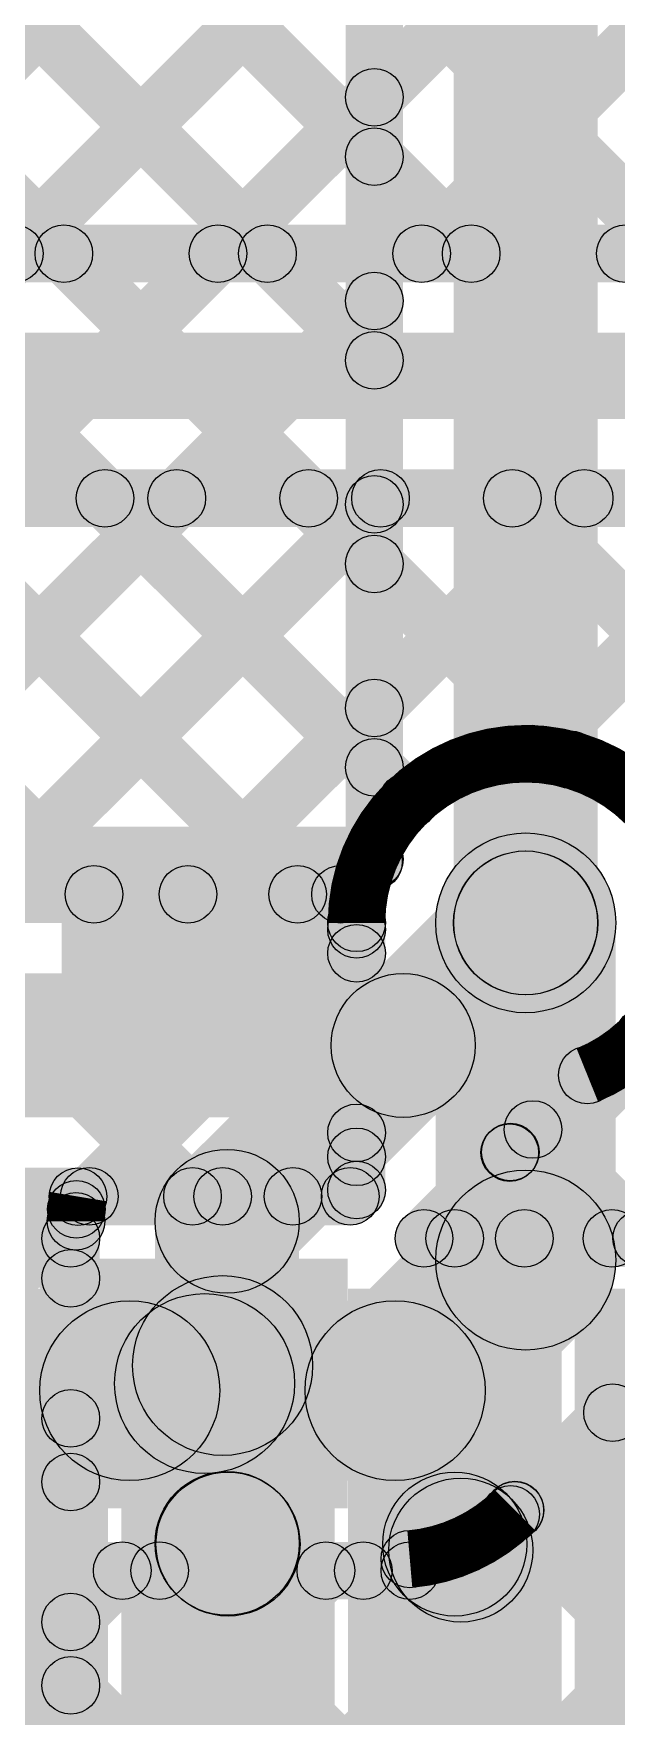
# Model space of a CAD drawing. Header units: millimetres. Extents: x -0.28 to 3.03, y -0.05 to 3.12.
# Drawn here: x 0.6297 to 0.7106, y 2.0587 to 2.2926 of the extents above; entities that cross this region are included whole.
import ezdxf

# ---------------------------------------------------------------- set-up
doc = ezdxf.new("R2010")
doc.units = ezdxf.units.MM
doc.header["$MEASUREMENT"] = 0
for name, color, linetype in [('BottomLayer', 5, 'Continuous'), ('BottomPaste', 16, 'Continuous'), ('BottomSolder', 6, 'Continuous'), ('TopLayer', 1, 'Continuous'), ('TopPaste', 8, 'Continuous'), ('TopSolder', 216, 'Continuous'), ('ViaHoleLayer', 16, 'Continuous')]:
    doc.layers.add(name, color=color, linetype=linetype)

# ---------------------------------------------------------------- blocks, each defined once
blk = doc.blocks.new('32_TQFP__7X7__28')
at = {"layer": 'TopLayer'}
for points in [[(-0.19882, -0.00492), (-0.13583, -0.00492), (-0.13583, -0.02657), (-0.19882, -0.02657)], [(-0.19882, -0.03642), (-0.13583, -0.03642), (-0.13583, -0.05807), (-0.19882, -0.05807)], [(-0.19882, -0.06791), (-0.13583, -0.06791), (-0.13583, -0.08957), (-0.19882, -0.08957)], [(-0.19882, -0.09941), (-0.13583, -0.09941), (-0.13583, -0.12106), (-0.19882, -0.12106)]]:
    blk.add_hatch(color=1, dxfattribs=at).paths.add_polyline_path(points)
at = {"layer": 'TopPaste'}
for points in [[(-0.19882, -0.00492), (-0.13583, -0.00492), (-0.13583, -0.02657), (-0.19882, -0.02657)], [(-0.19882, -0.03642), (-0.13583, -0.03642), (-0.13583, -0.05807), (-0.19882, -0.05807)], [(-0.19882, -0.06791), (-0.13583, -0.06791), (-0.13583, -0.08957), (-0.19882, -0.08957)], [(-0.19882, -0.09941), (-0.13583, -0.09941), (-0.13583, -0.12106), (-0.19882, -0.12106)]]:
    blk.add_hatch(color=8, dxfattribs=at).paths.add_polyline_path(points)
at = {"layer": 'TopSolder'}
for points in [[(-0.20282, -0.00092), (-0.13183, -0.00092), (-0.13183, -0.03057), (-0.20282, -0.03057)], [(-0.20282, -0.03242), (-0.13183, -0.03242), (-0.13183, -0.06207), (-0.20282, -0.06207)], [(-0.20282, -0.06391), (-0.13183, -0.06391), (-0.13183, -0.09357), (-0.20282, -0.09357)], [(-0.20282, -0.09541), (-0.13183, -0.09541), (-0.13183, -0.12506), (-0.20282, -0.12506)]]:
    blk.add_hatch(color=216, dxfattribs=at).paths.add_polyline_path(points)
blk = doc.blocks.new('C__0603_B_114')
at = {"layer": 'BottomLayer'}
for points in [[(-0.045, -0.0175), (-0.045, 0.0175), (-0.015, 0.0175), (-0.015, -0.0175)], [(0.015, -0.0175), (0.015, 0.0175), (0.045, 0.0175), (0.045, -0.0175)]]:
    blk.add_hatch(color=5, dxfattribs=at).paths.add_polyline_path(points)
at = {"layer": 'BottomPaste'}
for points in [[(-0.045, -0.0175), (-0.045, 0.0175), (-0.015, 0.0175), (-0.015, -0.0175)], [(0.015, -0.0175), (0.015, 0.0175), (0.045, 0.0175), (0.045, -0.0175)]]:
    blk.add_hatch(color=16, dxfattribs=at).paths.add_polyline_path(points)
at = {"layer": 'BottomSolder'}
for points in [[(-0.04736, -0.01986), (-0.04736, 0.01986), (-0.01264, 0.01986), (-0.01264, -0.01986)], [(0.01264, -0.01986), (0.01264, 0.01986), (0.04736, 0.01986), (0.04736, -0.01986)]]:
    blk.add_hatch(color=6, dxfattribs=at).paths.add_polyline_path(points)

msp = doc.modelspace()

# ---------------------------------------------------------------- hatches: boundary and pattern name
at = {"layer": 'BottomLayer'}
for points in [[(0.56816, 2.40688), (0.57382, 2.41254), (0.72153, 2.26483), (0.71587, 2.25917)], [(0.57066, 2.37609), (0.57632, 2.38175), (0.69324, 2.26483), (0.68759, 2.25917)], [(0.57066, 2.34781), (0.57632, 2.35347), (0.66496, 2.26483), (0.6593, 2.25917)], [(0.55526, 2.33493), (0.56091, 2.34059), (0.63667, 2.26483), (0.63102, 2.25917)], [(0.60152, 2.25917), (0.59586, 2.26483), (0.67377, 2.34274), (0.67943, 2.33708)], [(0.6298, 2.25917), (0.62415, 2.26483), (0.68077, 2.32146), (0.68643, 2.3158)], [(0.65809, 2.25917), (0.65243, 2.26483), (0.70266, 2.31505), (0.70831, 2.3094)], [(0.68637, 2.25917), (0.68072, 2.26483), (0.73094, 2.31505), (0.7366, 2.3094)], [(0.71466, 2.25917), (0.709, 2.26483), (0.75923, 2.31505), (0.76488, 2.3094)], [(0.557, 2.258), (0.557, 2.266), (0.73096, 2.266), (0.73096, 2.258)], [(0.557, 2.239), (0.557, 2.251), (0.738, 2.251), (0.738, 2.239)], [(0.55286, 2.12566), (0.54721, 2.13132), (0.64672, 2.23083), (0.65237, 2.22517)], [(0.56404, 2.224), (0.56404, 2.232), (0.738, 2.232), (0.738, 2.224)], [(0.58365, 2.12816), (0.57799, 2.13382), (0.675, 2.23083), (0.68066, 2.22517)], [(0.58017, 2.22517), (0.58582, 2.23083), (0.67733, 2.13932), (0.67167, 2.13367)], [(0.61193, 2.12816), (0.60628, 2.13382), (0.70328, 2.23083), (0.70894, 2.22517)], [(0.60845, 2.22517), (0.61411, 2.23083), (0.67733, 2.16761), (0.67167, 2.16195)], [(0.63673, 2.22517), (0.64239, 2.23083), (0.68449, 2.18872), (0.67884, 2.18307)], [(0.66502, 2.22517), (0.67067, 2.23083), (0.707, 2.1945), (0.70134, 2.18885)], [(0.6933, 2.22517), (0.69896, 2.23083), (0.83583, 2.09396), (0.83017, 2.0883)], [(0.70171, 2.18965), (0.69605, 2.19531), (0.73157, 2.23083), (0.73723, 2.22517)], [(0.55655, 2.22051), (0.5622, 2.22616), (0.65455, 2.13382), (0.64889, 2.12816)], [(0.64022, 2.12816), (0.63456, 2.13382), (0.67167, 2.17093), (0.67733, 2.16527)], [(0.6785, 2.13187), (0.6705, 2.13187), (0.6705, 2.169), (0.6785, 2.169)], [(0.7105, 2.12214), (0.6855, 2.12214), (0.6855, 2.169), (0.7105, 2.169)], [(0.33171, 1.70652), (0.32606, 1.71218), (0.77713, 2.16325), (0.78278, 2.15759)], [(0.34585, 1.69238), (0.3402, 1.69804), (0.79106, 2.1489), (0.79672, 2.14324)], [(0.6685, 2.12816), (0.66284, 2.13382), (0.67167, 2.14265), (0.67733, 2.13699)], [(0.6249, 2.12699), (0.6249, 2.13499), (0.6559, 2.13499), (0.6559, 2.12699)], [(0.6559, 2.12699), (0.6559, 2.13499), (0.67362, 2.13499), (0.67362, 2.12699)], [(0.6887, 2.09516), (0.67103, 2.11284), (0.68916, 2.13097), (0.70684, 2.1133)], [(0.5904, 2.09249), (0.5904, 2.11749), (0.6534, 2.11749), (0.6534, 2.09249)], [(0.643, 2.0915), (0.643, 2.1165), (0.67986, 2.1165), (0.67986, 2.0915)], [(0.66224, 2.09615), (0.64456, 2.11383), (0.64706, 2.11633), (0.66474, 2.09865)], [(0.69933, 2.08457), (0.69367, 2.09023), (0.71177, 2.10833), (0.71743, 2.10267)], [(0.70722, 2.09812), (0.71287, 2.10378), (0.78874, 2.02791), (0.78308, 2.02225)], [(0.69307, 2.08399), (0.69872, 2.08964), (0.74424, 2.04412), (0.73859, 2.03847)], [(0.30141, 1.73278), (0.29575, 1.73844), (0.63913, 2.08182), (0.64478, 2.07616)], [(0.31757, 1.72066), (0.31191, 1.72632), (0.66741, 2.08182), (0.67307, 2.07616)], [(0.61604, 2.07616), (0.6217, 2.08182), (0.71374, 1.98978), (0.70808, 1.98412)], [(0.6249, 2.07499), (0.6249, 2.08299), (0.6819, 2.08299), (0.6819, 2.07499)], [(0.64432, 2.07616), (0.64998, 2.08182), (0.71125, 2.02055), (0.7056, 2.01489)], [(0.67261, 2.07616), (0.67826, 2.08182), (0.71896, 2.04113), (0.7133, 2.03547)]]:
    msp.add_hatch(color=5, dxfattribs=at).paths.add_polyline_path(points)
h = msp.add_hatch(color=5, dxfattribs=at)
edge = h.paths.add_edge_path()
edge.add_arc((0.62698, 2.262), 0.004, 0, 360)
h = msp.add_hatch(color=5, dxfattribs=at)
edge = h.paths.add_edge_path()
edge.add_arc((0.63385, 2.262), 0.004, 0, 360)
h = msp.add_hatch(color=5, dxfattribs=at)
edge = h.paths.add_edge_path()
edge.add_arc((0.65526, 2.262), 0.004, 0, 360)
h = msp.add_hatch(color=5, dxfattribs=at)
edge = h.paths.add_edge_path()
edge.add_arc((0.66213, 2.262), 0.004, 0, 360)
h = msp.add_hatch(color=5, dxfattribs=at)
edge = h.paths.add_edge_path()
edge.add_arc((0.68354, 2.262), 0.004, 0, 360)
h = msp.add_hatch(color=5, dxfattribs=at)
edge = h.paths.add_edge_path()
edge.add_arc((0.69042, 2.262), 0.004, 0, 360)
h = msp.add_hatch(color=5, dxfattribs=at)
edge = h.paths.add_edge_path()
edge.add_arc((0.71183, 2.262), 0.004, 0, 360)
h = msp.add_hatch(color=5, dxfattribs=at)
edge = h.paths.add_edge_path()
edge.add_arc((0.63956, 2.228), 0.004, 0, 360)
h = msp.add_hatch(color=5, dxfattribs=at)
edge = h.paths.add_edge_path()
edge.add_arc((0.64954, 2.228), 0.004, 0, 360)
h = msp.add_hatch(color=5, dxfattribs=at)
edge = h.paths.add_edge_path()
edge.add_arc((0.66785, 2.228), 0.004, 0, 360)
h = msp.add_hatch(color=5, dxfattribs=at)
edge = h.paths.add_edge_path()
edge.add_arc((0.67783, 2.228), 0.004, 0, 360)
h = msp.add_hatch(color=5, dxfattribs=at)
edge = h.paths.add_edge_path()
edge.add_arc((0.69613, 2.228), 0.004, 0, 360)
h = msp.add_hatch(color=5, dxfattribs=at)
edge = h.paths.add_edge_path()
edge.add_arc((0.70611, 2.228), 0.004, 0, 360)
h = msp.add_hatch(color=5, dxfattribs=at)
edge = h.paths.add_edge_path()
edge.add_arc((0.69888, 2.19248), 0.004, 0, 360)
h = msp.add_hatch(color=5, dxfattribs=at)
edge = h.paths.add_edge_path()
edge.add_arc((0.70417, 2.19168), 0.004, 0, 360)
h = msp.add_hatch(color=5, dxfattribs=at)
edge = h.paths.add_edge_path()
edge.add_arc((0.68167, 2.1859), 0.004, 0, 360)
h = msp.add_hatch(color=5, dxfattribs=at)
edge = h.paths.add_edge_path()
edge.add_arc((0.698, 2.169), 0.0125, 0, 360)
h = msp.add_hatch(color=5, dxfattribs=at)
edge = h.paths.add_edge_path()
edge.add_arc((0.698, 2.169), 0.01181, 0, 360)
h = msp.add_hatch(color=5, dxfattribs=at)
edge = h.paths.add_edge_path()
edge.add_arc((0.6745, 2.169), 0.004, 0, 360)
h = msp.add_hatch(color=5, dxfattribs=at)
edge = h.paths.add_edge_path()
edge.add_arc((0.6745, 2.169), 0.004, 0, 360)
h = msp.add_hatch(color=5, dxfattribs=at)
edge = h.paths.add_edge_path()
edge.add_arc((0.6745, 2.1681), 0.004, 0, 360)
h = msp.add_hatch(color=5, dxfattribs=at)
edge = h.paths.add_edge_path()
edge.add_arc((0.6745, 2.16478), 0.004, 0, 360)
h = msp.add_hatch(color=5, dxfattribs=at)
edge = h.paths.add_edge_path()
edge.add_arc((0.6745, 2.13982), 0.004, 0, 360)
h = msp.add_hatch(color=5, dxfattribs=at)
edge = h.paths.add_edge_path()
edge.add_arc((0.6745, 2.13649), 0.004, 0, 360)
h = msp.add_hatch(color=5, dxfattribs=at)
edge = h.paths.add_edge_path()
edge.add_arc((0.63739, 2.13099), 0.004, 0, 360)
h = msp.add_hatch(color=5, dxfattribs=at)
edge = h.paths.add_edge_path()
edge.add_arc((0.65172, 2.13099), 0.004, 0, 360)
h = msp.add_hatch(color=5, dxfattribs=at)
edge = h.paths.add_edge_path()
edge.add_arc((0.6559, 2.13099), 0.004, 0, 360)
h = msp.add_hatch(color=5, dxfattribs=at)
edge = h.paths.add_edge_path()
edge.add_arc((0.6559, 2.13099), 0.004, 0, 360)
h = msp.add_hatch(color=5, dxfattribs=at)
edge = h.paths.add_edge_path()
edge.add_arc((0.66567, 2.13099), 0.004, 0, 360)
h = msp.add_hatch(color=5, dxfattribs=at)
edge = h.paths.add_edge_path()
edge.add_arc((0.67362, 2.13099), 0.004, 0, 360)
h = msp.add_hatch(color=5, dxfattribs=at)
edge = h.paths.add_edge_path()
edge.add_arc((0.6745, 2.13187), 0.004, 0, 360)
h = msp.add_hatch(color=5, dxfattribs=at)
edge = h.paths.add_edge_path()
edge.add_arc((0.698, 2.12214), 0.0125, 0, 360)
h = msp.add_hatch(color=5, dxfattribs=at)
edge = h.paths.add_edge_path()
edge.add_arc((0.698, 2.12214), 0.0125, 0, 360)
h = msp.add_hatch(color=5, dxfattribs=at)
edge = h.paths.add_edge_path()
edge.add_arc((0.6559, 2.10749), 0.0125, 0, 360)
h = msp.add_hatch(color=5, dxfattribs=at)
edge = h.paths.add_edge_path()
edge.add_arc((0.643, 2.104), 0.0125, 0, 360)
h = msp.add_hatch(color=5, dxfattribs=at)
edge = h.paths.add_edge_path()
edge.add_arc((0.6534, 2.10499), 0.0125, 0, 360)
h = msp.add_hatch(color=5, dxfattribs=at)
edge = h.paths.add_edge_path()
edge.add_arc((0.6534, 2.10499), 0.0125, 0, 360)
h = msp.add_hatch(color=5, dxfattribs=at)
edge = h.paths.add_edge_path()
edge.add_arc((0.67986, 2.104), 0.0125, 0, 360)
h = msp.add_hatch(color=5, dxfattribs=at)
edge = h.paths.add_edge_path()
edge.add_arc((0.67986, 2.104), 0.0125, 0, 360)
h = msp.add_hatch(color=5, dxfattribs=at)
edge = h.paths.add_edge_path()
edge.add_arc((0.71005, 2.10095), 0.004, 0, 360)
h = msp.add_hatch(color=5, dxfattribs=at)
edge = h.paths.add_edge_path()
edge.add_arc((0.69589, 2.08682), 0.004, 0, 360)
h = msp.add_hatch(color=5, dxfattribs=at)
edge = h.paths.add_edge_path()
edge.add_arc((0.69648, 2.08738), 0.004, 0, 360)
h = msp.add_hatch(color=5, dxfattribs=at)
edge = h.paths.add_edge_path()
edge.add_arc((0.6965, 2.0874), 0.004, 0, 360)
h = msp.add_hatch(color=5, dxfattribs=at)
edge = h.paths.add_edge_path()
edge.add_arc((0.6965, 2.0874), 0.004, 0, 360)
h = msp.add_hatch(color=5, dxfattribs=at)
edge = h.paths.add_edge_path()
edge.add_arc((0.6819, 2.08059), 0.004, 0, 360)
h = msp.add_hatch(color=5, dxfattribs=at)
edge = h.paths.add_edge_path()
edge.add_arc((0.6819, 2.08059), 0.004, 0, 360)
h = msp.add_hatch(color=5, dxfattribs=at)
edge = h.paths.add_edge_path()
edge.add_arc((0.64196, 2.07899), 0.004, 0, 360)
h = msp.add_hatch(color=5, dxfattribs=at)
edge = h.paths.add_edge_path()
edge.add_arc((0.64715, 2.07899), 0.004, 0, 360)
h = msp.add_hatch(color=5, dxfattribs=at)
edge = h.paths.add_edge_path()
edge.add_arc((0.67024, 2.07899), 0.004, 0, 360)
h = msp.add_hatch(color=5, dxfattribs=at)
edge = h.paths.add_edge_path()
edge.add_arc((0.67543, 2.07899), 0.004, 0, 360)
h = msp.add_hatch(color=5, dxfattribs=at)
edge = h.paths.add_edge_path()
edge.add_arc((0.6819, 2.07899), 0.004, 0, 360)
at = {"layer": 'TopLayer'}
for points in [[(0.5182, 2.37199), (0.52386, 2.37765), (0.67979, 2.22171), (0.67414, 2.21605)], [(0.54649, 2.37199), (0.55214, 2.37765), (0.67979, 2.24999), (0.67414, 2.24434)], [(0.57477, 2.37199), (0.58043, 2.37765), (0.67979, 2.27828), (0.67414, 2.27262)], [(0.51734, 2.34457), (0.52299, 2.35023), (0.67979, 2.19342), (0.67414, 2.18777)], [(0.51899, 2.17665), (0.51334, 2.1823), (0.67466, 2.34362), (0.68031, 2.33796)], [(0.68097, 2.17783), (0.67297, 2.17783), (0.67297, 2.33397), (0.68097, 2.33397)], [(0.70797, 2.169), (0.68797, 2.169), (0.68797, 2.33397), (0.70797, 2.33397)], [(0.51734, 2.31628), (0.52299, 2.32194), (0.66914, 2.17579), (0.66348, 2.17014)], [(0.51899, 2.14836), (0.51334, 2.15402), (0.67414, 2.31482), (0.67979, 2.30916)], [(0.51734, 2.288), (0.52299, 2.29366), (0.64086, 2.17579), (0.6352, 2.17014)], [(0.52125, 2.12234), (0.5156, 2.12799), (0.67414, 2.28653), (0.67979, 2.28088)], [(0.54954, 2.12234), (0.54388, 2.12799), (0.67414, 2.25825), (0.67979, 2.25259)], [(0.62562, 2.17014), (0.61997, 2.17579), (0.67414, 2.22997), (0.67979, 2.22431)], [(0.65391, 2.17014), (0.64825, 2.17579), (0.67414, 2.20168), (0.67979, 2.19602)], [(0.6751, 2.17014), (0.66944, 2.17579), (0.67402, 2.18038), (0.67968, 2.17472)], [(0.60537, 2.16897), (0.60537, 2.17697), (0.67227, 2.17697), (0.67227, 2.16897)], [(0.68804, 2.1449), (0.6739, 2.15904), (0.69093, 2.17607), (0.70507, 2.16193)], [(0.69096, 2.12234), (0.6853, 2.12799), (0.7314, 2.17409), (0.73706, 2.16843)], [(0.60537, 2.14197), (0.60537, 2.16197), (0.68097, 2.16197), (0.68097, 2.14197)], [(0.6636, 2.12046), (0.64946, 2.1346), (0.6739, 2.15904), (0.68804, 2.1449)], [(0.69868, 2.13432), (0.69302, 2.13998), (0.70372, 2.15068), (0.70938, 2.14502)], [(0.69616, 2.13746), (0.70182, 2.14312), (0.71694, 2.12799), (0.71129, 2.12234)], [(0.68669, 2.12234), (0.68103, 2.12799), (0.69295, 2.13991), (0.69861, 2.13425)], [(0.61465, 2.12697), (0.61465, 2.13497), (0.63581, 2.13497), (0.63581, 2.12697)], [(0.62063, 2.12814), (0.62629, 2.13379), (0.63765, 2.12243), (0.63199, 2.11678)], [(0.61831, 2.10625), (0.61265, 2.11191), (0.63277, 2.13203), (0.63843, 2.12637)], [(0.68386, 2.12116), (0.68386, 2.12916), (0.69781, 2.12916), (0.69781, 2.12116)], [(0.69781, 2.12116), (0.69781, 2.12916), (0.70997, 2.12916), (0.70997, 2.12116)], [(0.69781, 2.12116), (0.69781, 2.12916), (0.70997, 2.12916), (0.70997, 2.12116)], [(0.70997, 2.12116), (0.70997, 2.12916), (0.73423, 2.12916), (0.73423, 2.12116)], [(0.66653, 2.08278), (0.64653, 2.08278), (0.64653, 2.12753), (0.66653, 2.12753)], [(0.63882, 2.04017), (0.63082, 2.04017), (0.63082, 2.12516), (0.63882, 2.12516)], [(0.61265, 2.10783), (0.61831, 2.11349), (0.63765, 2.09415), (0.63199, 2.0885)], [(0.61831, 2.07797), (0.61265, 2.08363), (0.63199, 2.10297), (0.63765, 2.09731)], [(0.64946, 2.07571), (0.6636, 2.08985), (0.66372, 2.08974), (0.64957, 2.0756)], [(0.68107, 2.0756), (0.69521, 2.08974), (0.69604, 2.08891), (0.6819, 2.07477)], [(0.61265, 2.07955), (0.61831, 2.08521), (0.63765, 2.06587), (0.63199, 2.06021)], [(0.69897, 2.03205), (0.67897, 2.03205), (0.67897, 2.08184), (0.69897, 2.08184)], [(0.61831, 2.04969), (0.61265, 2.05534), (0.63199, 2.07468), (0.63765, 2.06902)]]:
    msp.add_hatch(color=1, dxfattribs=at).paths.add_polyline_path(points)
h = msp.add_hatch(color=1, dxfattribs=at)
edge = h.paths.add_edge_path()
edge.add_arc((0.67697, 2.28371), 0.004, 0, 360)
h = msp.add_hatch(color=1, dxfattribs=at)
edge = h.paths.add_edge_path()
edge.add_arc((0.67697, 2.27545), 0.004, 0, 360)
h = msp.add_hatch(color=1, dxfattribs=at)
edge = h.paths.add_edge_path()
edge.add_arc((0.67697, 2.25542), 0.004, 0, 360)
h = msp.add_hatch(color=1, dxfattribs=at)
edge = h.paths.add_edge_path()
edge.add_arc((0.67697, 2.24716), 0.004, 0, 360)
h = msp.add_hatch(color=1, dxfattribs=at)
edge = h.paths.add_edge_path()
edge.add_arc((0.67697, 2.22714), 0.004, 0, 360)
h = msp.add_hatch(color=1, dxfattribs=at)
edge = h.paths.add_edge_path()
edge.add_arc((0.67697, 2.21888), 0.004, 0, 360)
h = msp.add_hatch(color=1, dxfattribs=at)
edge = h.paths.add_edge_path()
edge.add_arc((0.67697, 2.19885), 0.004, 0, 360)
h = msp.add_hatch(color=1, dxfattribs=at)
edge = h.paths.add_edge_path()
edge.add_arc((0.67697, 2.1906), 0.004, 0, 360)
h = msp.add_hatch(color=1, dxfattribs=at)
edge = h.paths.add_edge_path()
edge.add_arc((0.67685, 2.17755), 0.004, 0, 360)
h = msp.add_hatch(color=1, dxfattribs=at)
edge = h.paths.add_edge_path()
edge.add_arc((0.67697, 2.17783), 0.004, 0, 360)
h = msp.add_hatch(color=1, dxfattribs=at)
edge = h.paths.add_edge_path()
edge.add_arc((0.698, 2.169), 0.01181, 0, 360)
h = msp.add_hatch(color=1, dxfattribs=at)
edge = h.paths.add_edge_path()
edge.add_arc((0.63803, 2.17297), 0.004, 0, 360)
h = msp.add_hatch(color=1, dxfattribs=at)
edge = h.paths.add_edge_path()
edge.add_arc((0.65108, 2.17297), 0.004, 0, 360)
h = msp.add_hatch(color=1, dxfattribs=at)
edge = h.paths.add_edge_path()
edge.add_arc((0.66631, 2.17297), 0.004, 0, 360)
h = msp.add_hatch(color=1, dxfattribs=at)
edge = h.paths.add_edge_path()
edge.add_arc((0.67227, 2.17297), 0.004, 0, 360)
h = msp.add_hatch(color=1, dxfattribs=at)
edge = h.paths.add_edge_path()
edge.add_arc((0.67227, 2.17297), 0.004, 0, 360)
h = msp.add_hatch(color=1, dxfattribs=at)
edge = h.paths.add_edge_path()
edge.add_arc((0.69797, 2.169), 0.01, 0, 360)
h = msp.add_hatch(color=1, dxfattribs=at)
edge = h.paths.add_edge_path()
edge.add_arc((0.698, 2.169), 0.01, 0, 360)
h = msp.add_hatch(color=1, dxfattribs=at)
edge = h.paths.add_edge_path()
edge.add_arc((0.68097, 2.15197), 0.01, 0, 360)
h = msp.add_hatch(color=1, dxfattribs=at)
edge = h.paths.add_edge_path()
edge.add_arc((0.68097, 2.15197), 0.01, 0, 360)
h = msp.add_hatch(color=1, dxfattribs=at)
edge = h.paths.add_edge_path()
edge.add_arc((0.68097, 2.15197), 0.01, 0, 360)
h = msp.add_hatch(color=1, dxfattribs=at)
edge = h.paths.add_edge_path()
edge.add_arc((0.71441, 2.15315), 0.004, 0, 360)
h = msp.add_hatch(color=1, dxfattribs=at)
edge = h.paths.add_edge_path()
edge.add_arc((0.70655, 2.14785), 0.004, 0, 360)
h = msp.add_hatch(color=1, dxfattribs=at)
edge = h.paths.add_edge_path()
edge.add_arc((0.70655, 2.14785), 0.004, 0, 360)
h = msp.add_hatch(color=1, dxfattribs=at)
edge = h.paths.add_edge_path()
edge.add_arc((0.69899, 2.14029), 0.004, 0, 360)
h = msp.add_hatch(color=1, dxfattribs=at)
edge = h.paths.add_edge_path()
edge.add_arc((0.69578, 2.13708), 0.004, 0, 360)
h = msp.add_hatch(color=1, dxfattribs=at)
edge = h.paths.add_edge_path()
edge.add_arc((0.69585, 2.13715), 0.004, 0, 360)
h = msp.add_hatch(color=1, dxfattribs=at)
edge = h.paths.add_edge_path()
edge.add_arc((0.65653, 2.12753), 0.01, 0, 360)
h = msp.add_hatch(color=1, dxfattribs=at)
edge = h.paths.add_edge_path()
edge.add_arc((0.65653, 2.12753), 0.01, 0, 360)
h = msp.add_hatch(color=1, dxfattribs=at)
edge = h.paths.add_edge_path()
edge.add_arc((0.63581, 2.13097), 0.004, 0, 360)
h = msp.add_hatch(color=1, dxfattribs=at)
edge = h.paths.add_edge_path()
edge.add_arc((0.63581, 2.13097), 0.004, 0, 360)
h = msp.add_hatch(color=1, dxfattribs=at)
edge = h.paths.add_edge_path()
edge.add_arc((0.63581, 2.13097), 0.004, 0, 360)
h = msp.add_hatch(color=1, dxfattribs=at)
edge = h.paths.add_edge_path()
edge.add_arc((0.6356, 2.1292), 0.004, 0, 360)
h = msp.add_hatch(color=1, dxfattribs=at)
edge = h.paths.add_edge_path()
edge.add_arc((0.63553, 2.12753), 0.004, 0, 360)
h = msp.add_hatch(color=1, dxfattribs=at)
edge = h.paths.add_edge_path()
edge.add_arc((0.63553, 2.12753), 0.004, 0, 360)
h = msp.add_hatch(color=1, dxfattribs=at)
edge = h.paths.add_edge_path()
edge.add_arc((0.63482, 2.12516), 0.004, 0, 360)
h = msp.add_hatch(color=1, dxfattribs=at)
edge = h.paths.add_edge_path()
edge.add_arc((0.68386, 2.12516), 0.004, 0, 360)
h = msp.add_hatch(color=1, dxfattribs=at)
edge = h.paths.add_edge_path()
edge.add_arc((0.68386, 2.12516), 0.004, 0, 360)
h = msp.add_hatch(color=1, dxfattribs=at)
edge = h.paths.add_edge_path()
edge.add_arc((0.68813, 2.12516), 0.004, 0, 360)
h = msp.add_hatch(color=1, dxfattribs=at)
edge = h.paths.add_edge_path()
edge.add_arc((0.69781, 2.12516), 0.004, 0, 360)
h = msp.add_hatch(color=1, dxfattribs=at)
edge = h.paths.add_edge_path()
edge.add_arc((0.69781, 2.12516), 0.004, 0, 360)
h = msp.add_hatch(color=1, dxfattribs=at)
edge = h.paths.add_edge_path()
edge.add_arc((0.69781, 2.12516), 0.004, 0, 360)
h = msp.add_hatch(color=1, dxfattribs=at)
edge = h.paths.add_edge_path()
edge.add_arc((0.70997, 2.12516), 0.004, 0, 360)
h = msp.add_hatch(color=1, dxfattribs=at)
edge = h.paths.add_edge_path()
edge.add_arc((0.70997, 2.12516), 0.004, 0, 360)
h = msp.add_hatch(color=1, dxfattribs=at)
edge = h.paths.add_edge_path()
edge.add_arc((0.70997, 2.12516), 0.004, 0, 360)
h = msp.add_hatch(color=1, dxfattribs=at)
edge = h.paths.add_edge_path()
edge.add_arc((0.71411, 2.12516), 0.004, 0, 360)
h = msp.add_hatch(color=1, dxfattribs=at)
edge = h.paths.add_edge_path()
edge.add_arc((0.63482, 2.11961), 0.004, 0, 360)
h = msp.add_hatch(color=1, dxfattribs=at)
edge = h.paths.add_edge_path()
edge.add_arc((0.63482, 2.10014), 0.004, 0, 360)
h = msp.add_hatch(color=1, dxfattribs=at)
edge = h.paths.add_edge_path()
edge.add_arc((0.63482, 2.09132), 0.004, 0, 360)
h = msp.add_hatch(color=1, dxfattribs=at)
edge = h.paths.add_edge_path()
edge.add_arc((0.65653, 2.08278), 0.01, 0, 360)
h = msp.add_hatch(color=1, dxfattribs=at)
edge = h.paths.add_edge_path()
edge.add_arc((0.65653, 2.08278), 0.01, 0, 360)
h = msp.add_hatch(color=1, dxfattribs=at)
edge = h.paths.add_edge_path()
edge.add_arc((0.65665, 2.08267), 0.01, 0, 360)
h = msp.add_hatch(color=1, dxfattribs=at)
edge = h.paths.add_edge_path()
edge.add_arc((0.68814, 2.08267), 0.01, 0, 360)
h = msp.add_hatch(color=1, dxfattribs=at)
edge = h.paths.add_edge_path()
edge.add_arc((0.68897, 2.08184), 0.01, 0, 360)
h = msp.add_hatch(color=1, dxfattribs=at)
edge = h.paths.add_edge_path()
edge.add_arc((0.68897, 2.08184), 0.01, 0, 360)
h = msp.add_hatch(color=1, dxfattribs=at)
edge = h.paths.add_edge_path()
edge.add_arc((0.63482, 2.07185), 0.004, 0, 360)
h = msp.add_hatch(color=1, dxfattribs=at)
edge = h.paths.add_edge_path()
edge.add_arc((0.63482, 2.06304), 0.004, 0, 360)
at = {"layer": 'ViaHoleLayer'}
h = msp.add_hatch(color=16, dxfattribs=at)
edge = h.paths.add_edge_path()
edge.add_arc((0.698, 2.169), 0.00591, 0, 360)

# ---------------------------------------------------------------- linework, layer by layer
at = {"layer": 'BottomLayer', "const_width": 0.008}
for points in [[(0.6745, 2.169, -1), (0.7215, 2.169)], [(0.6965, 2.0874, -0.176726), (0.6819, 2.08059)], [(0.69648, 2.08738, -0.176452), (0.6819, 2.08059)]]:
    msp.add_lwpolyline(points, format="xyb", dxfattribs=at)
at = {"layer": 'BottomLayer'}
for centre, radius in [((0.62698, 2.262), 0.004), ((0.63385, 2.262), 0.004), ((0.65526, 2.262), 0.004), ((0.66213, 2.262), 0.004), ((0.68354, 2.262), 0.004), ((0.69042, 2.262), 0.004), ((0.71183, 2.262), 0.004), ((0.63956, 2.228), 0.004), ((0.64954, 2.228), 0.004), ((0.66785, 2.228), 0.004), ((0.67783, 2.228), 0.004), ((0.69613, 2.228), 0.004), ((0.70611, 2.228), 0.004), ((0.69888, 2.19248), 0.004), ((0.70417, 2.19168), 0.004), ((0.68167, 2.1859), 0.004), ((0.698, 2.169), 0.0125), ((0.6745, 2.169), 0.004), ((0.6745, 2.169), 0.004), ((0.6745, 2.1681), 0.004), ((0.6745, 2.16478), 0.004), ((0.6745, 2.13982), 0.004), ((0.6745, 2.13649), 0.004), ((0.63739, 2.13099), 0.004), ((0.65172, 2.13099), 0.004), ((0.6559, 2.13099), 0.004), ((0.6559, 2.13099), 0.004), ((0.66567, 2.13099), 0.004), ((0.67362, 2.13099), 0.004), ((0.6745, 2.13187), 0.004), ((0.698, 2.12214), 0.0125), ((0.698, 2.12214), 0.0125), ((0.6559, 2.10749), 0.0125), ((0.643, 2.104), 0.0125), ((0.6534, 2.10499), 0.0125), ((0.6534, 2.10499), 0.0125), ((0.67986, 2.104), 0.0125), ((0.67986, 2.104), 0.0125), ((0.71005, 2.10095), 0.004), ((0.69589, 2.08682), 0.004), ((0.69648, 2.08738), 0.004), ((0.6965, 2.0874), 0.004), ((0.6965, 2.0874), 0.004), ((0.6819, 2.08059), 0.004), ((0.6819, 2.08059), 0.004), ((0.64196, 2.07899), 0.004), ((0.64715, 2.07899), 0.004), ((0.67024, 2.07899), 0.004), ((0.67543, 2.07899), 0.004), ((0.6819, 2.07899), 0.004)]:
    msp.add_circle(centre, radius, dxfattribs=at)
at = {"layer": 'TopLayer', "const_width": 0.008}
for points in [[(0.72081, 2.169, -0.30566), (0.70655, 2.14785)], [(0.63553, 2.12753, -0.041099), (0.63581, 2.13097)], [(0.63553, 2.12753, -0.041099), (0.63581, 2.13097)]]:
    msp.add_lwpolyline(points, format="xyb", dxfattribs=at)
at = {"layer": 'TopLayer'}
for centre, radius in [((0.67697, 2.28371), 0.004), ((0.67697, 2.27545), 0.004), ((0.67697, 2.25542), 0.004), ((0.67697, 2.24716), 0.004), ((0.67697, 2.22714), 0.004), ((0.67697, 2.21888), 0.004), ((0.67697, 2.19885), 0.004), ((0.67697, 2.1906), 0.004), ((0.67685, 2.17755), 0.004), ((0.67697, 2.17783), 0.004), ((0.63803, 2.17297), 0.004), ((0.65108, 2.17297), 0.004), ((0.66631, 2.17297), 0.004), ((0.67227, 2.17297), 0.004), ((0.67227, 2.17297), 0.004), ((0.69797, 2.169), 0.01), ((0.698, 2.169), 0.01), ((0.68097, 2.15197), 0.01), ((0.68097, 2.15197), 0.01), ((0.68097, 2.15197), 0.01), ((0.71441, 2.15315), 0.004), ((0.70655, 2.14785), 0.004), ((0.70655, 2.14785), 0.004), ((0.69899, 2.14029), 0.004), ((0.69578, 2.13708), 0.004), ((0.69585, 2.13715), 0.004), ((0.65653, 2.12753), 0.01), ((0.65653, 2.12753), 0.01), ((0.63581, 2.13097), 0.004), ((0.63581, 2.13097), 0.004), ((0.63581, 2.13097), 0.004), ((0.6356, 2.1292), 0.004), ((0.63553, 2.12753), 0.004), ((0.63553, 2.12753), 0.004), ((0.63482, 2.12516), 0.004), ((0.68386, 2.12516), 0.004), ((0.68386, 2.12516), 0.004), ((0.68813, 2.12516), 0.004), ((0.69781, 2.12516), 0.004), ((0.69781, 2.12516), 0.004), ((0.69781, 2.12516), 0.004), ((0.70997, 2.12516), 0.004), ((0.70997, 2.12516), 0.004), ((0.70997, 2.12516), 0.004), ((0.71411, 2.12516), 0.004), ((0.63482, 2.11961), 0.004), ((0.63482, 2.10014), 0.004), ((0.63482, 2.09132), 0.004), ((0.65653, 2.08278), 0.01), ((0.65653, 2.08278), 0.01), ((0.65665, 2.08267), 0.01), ((0.68814, 2.08267), 0.01), ((0.68897, 2.08184), 0.01), ((0.68897, 2.08184), 0.01), ((0.63482, 2.07185), 0.004), ((0.63482, 2.06304), 0.004)]:
    msp.add_circle(centre, radius, dxfattribs=at)

# ---------------------------------------------------------------- block references
at = {"rotation": 90}
for name, p in [('32_TQFP__7X7__28', (0.6094, 2.24999)), ('C__0603_B_114', (0.6534, 2.13499))]:
    msp.add_blockref(name, p, dxfattribs=at)

doc.saveas('drawing.dxf')
